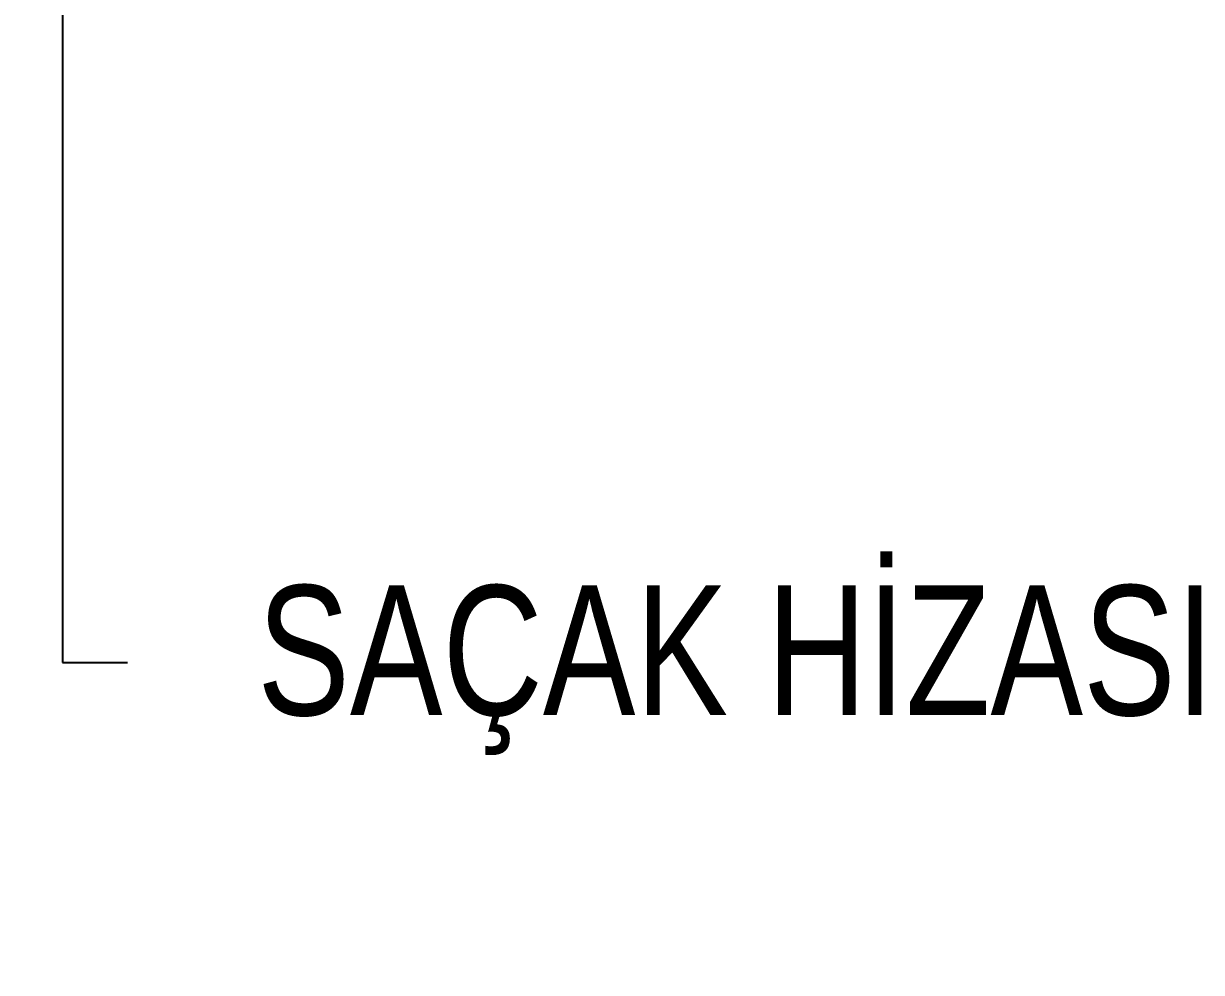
# Model space of a CAD drawing. Header units: centimetres. Extents: x 28733 to 98303, y -2883 to 8555.
# Drawn here: x 57951.6 to 58133.1, y 634.7 to 780.9 of the extents above; entities that cross this region are included whole.
import ezdxf
from ezdxf import colors
from ezdxf.entities.mleader import LeaderData, LeaderLine
from ezdxf.math import Vec2, Vec3

# ---------------------------------------------------------------- set-up
doc = ezdxf.new("R2010")
doc.units = ezdxf.units.CM
doc.header["$LTSCALE"] = 100
doc.layers.add('A-ANNO-DIMS', color=187, linetype='Continuous')
doc.styles.add('Fields_100', font='act_simplex.shx', dxfattribs={"width": 0.8, "height": 20})

# ---------------------------------------------------------------- blocks, each defined once
blk = doc.blocks.new('_Dot')
at = {"color": 0, "linetype": 'ByBlock', "lineweight": -2}
blk.add_line((-0.5, 0), (-1, 0), dxfattribs=at)
at = {"color": 0, "linetype": 'ByBlock', "const_width": 0.5}
blk.add_lwpolyline([(-0.25, 0, 1), (0.25, 0, 1)], format="xyb", close=True, dxfattribs=at)

msp = doc.modelspace()

# ---------------------------------------------------------------- leaders
at = {"layer": 'A-ANNO-DIMS'}
ml = msp.add_multileader_mtext('Standard', dxfattribs=at)
ml.set_content('SAÇAK HİZASI', color=50, style='Fields_100')
ml.set_leader_properties(color=256)
ml.set_arrow_properties(name='DOT')
ml.build(insert=Vec2(0, 0))
ml.multileader.update_dxf_attribs({"dogleg_length": 10, "arrow_head_size": 12})
ctx = ml.context
ctx.base_point, ctx.char_height, ctx.arrow_head_size, ctx.landing_gap_size, ctx.plane_origin = Vec3(57967.64, 682.46), 20, 12, 20, Vec3(84412.27, 866.14)
notes = []
notes.append((ctx, [(0, (1, 1, 0), (57957.64, 682.46), (1, 0), 10, [(0, [(57957.64, 853.59)], 0, [])])]))
ctx.mtext.insert, ctx.mtext.flow_direction = Vec3(57987.64, 694.36), 5
for ctx, leaders in notes:
    for number, flags, end, landing, length, lines in leaders:
        leader = LeaderData()
        leader.index, (leader.has_last_leader_line, leader.has_dogleg_vector, leader.attachment_direction) = number, flags
        leader.last_leader_point, leader.dogleg_vector, leader.dogleg_length = Vec3(end), Vec3(landing), length
        for number, points, colour, breaks in lines:
            line = LeaderLine()
            line.index, line.vertices, line.color, line.breaks = number, Vec3.list(points), colors.encode_raw_color(colour), breaks
            leader.lines.append(line)
        ctx.leaders.append(leader)

doc.saveas('drawing.dxf')
